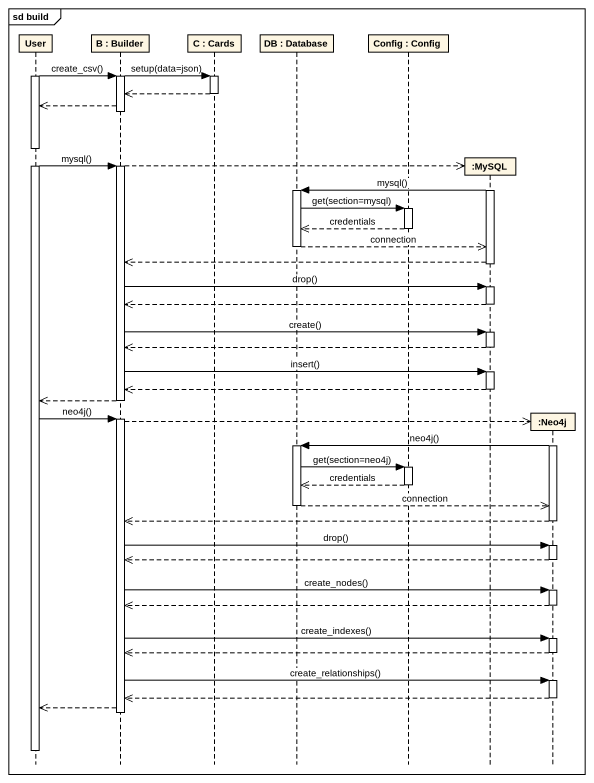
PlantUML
@startuml
mainframe sd build
hide footbox
participant User
participant "B : Builder" as B
participant "C : Cards" as C
participant "DB : Database" as DB
participant "Config : Config" as Config
participant ":MySQL" as MySQL
participant ":Neo4j" as Neo4j

activate User
B -> C : setup(data=json)
User -> B : create_csv()
activate B
activate C
C -->> B
deactivate C
B -->> User
deactivate B
B -->> MySQL **
User -> B : mysql()
activate B
activate MySQL
MySQL -> DB : mysql()
activate DB
DB -> Config : get(section=mysql)
activate Config
Config -->> DB : credentials
deactivate Config
DB -->> MySQL : connection
deactivate DB
MySQL -->> B
deactivate MySQL
B -> MySQL : drop()
activate MySQL
MySQL -->> B
deactivate MySQL
B -> MySQL : create()
activate MySQL
MySQL -->> B
deactivate MySQL
B -> MySQL : insert()
activate MySQL
MySQL -->> B
deactivate MySQL
B -->> User
deactivate B
User -> B : neo4j()
activate B
B -->> Neo4j **
activate Neo4j
Neo4j -> DB : neo4j()
activate DB
DB -> Config : get(section=neo4j)
activate Config
Config -->> DB : credentials
deactivate Config
DB -->> Neo4j : connection
deactivate DB
Neo4j -->> B
deactivate Neo4j
B -> Neo4j : drop()
activate Neo4j
Neo4j -->> B
deactivate Neo4j
B -> Neo4j : create_nodes()
activate Neo4j
Neo4j -->> B
deactivate Neo4j
B -> Neo4j : create_indexes()
activate Neo4j
Neo4j -->> B
deactivate Neo4j
B -> Neo4j : create_relationships()
activate Neo4j
Neo4j -->> B
deactivate Neo4j
B -->> User
deactivate B
deactivate User
@enduml
